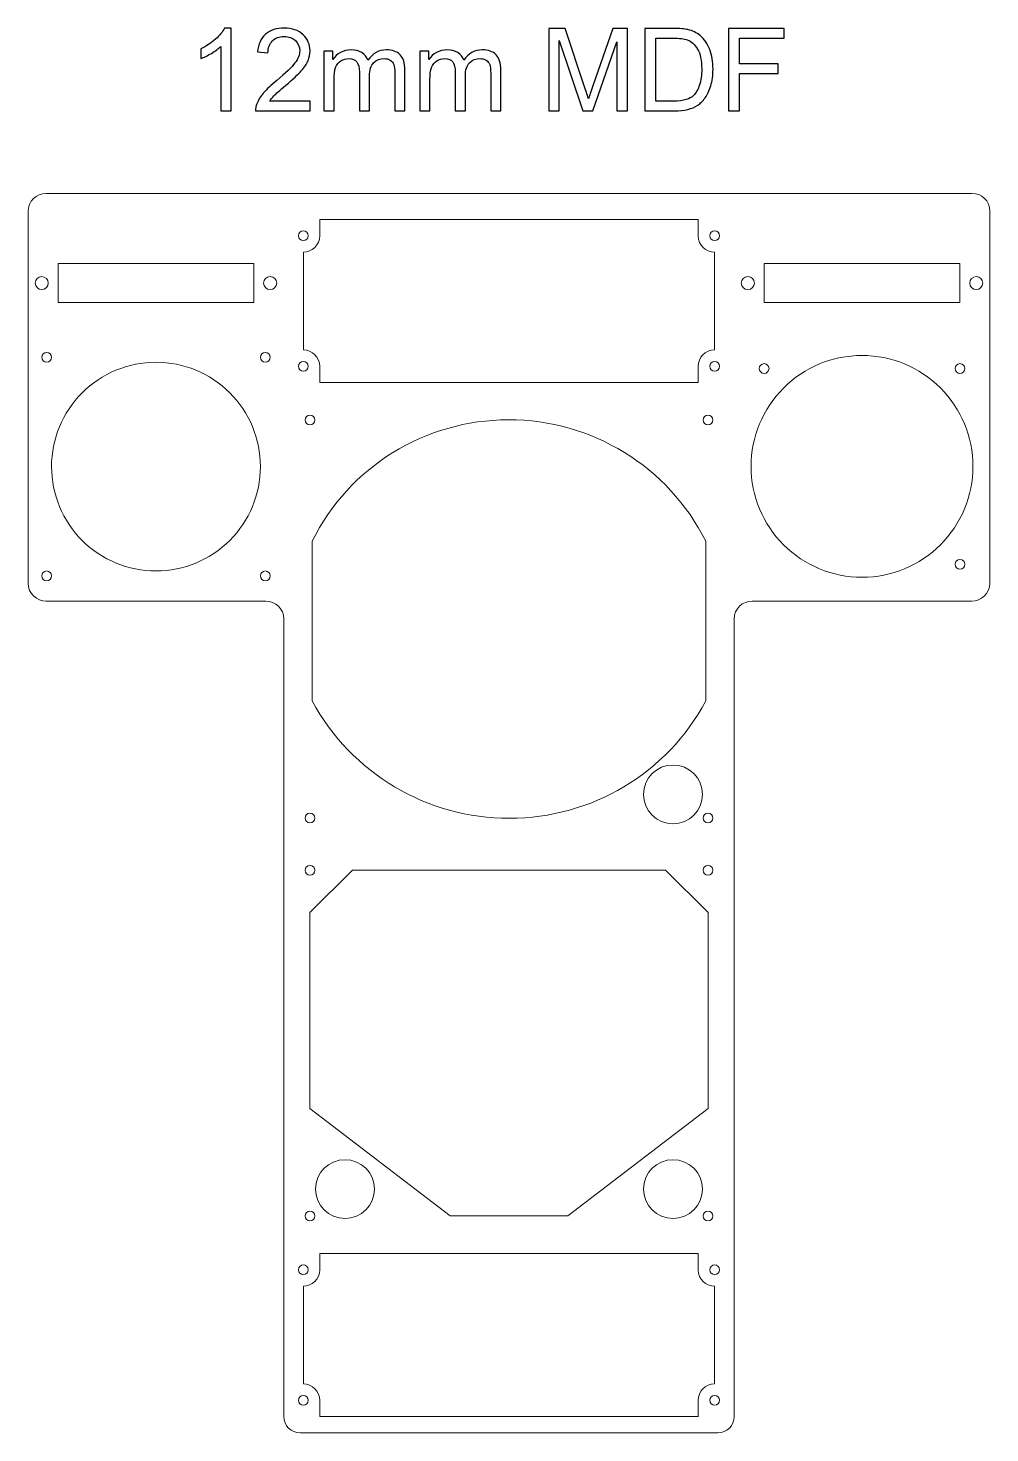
# Model space of a CAD drawing. Header units: millimetres. Extents: x -836 to 1139, y -247 to 439.
# Drawn here: x 550.1 to 844.8, y -171.9 to 258.7 of the extents above; entities that cross this region are included whole.
import ezdxf

# ---------------------------------------------------------------- set-up
doc = ezdxf.new("R2010")
doc.units = ezdxf.units.MM
doc.header["$MEASUREMENT"] = 0
doc.layers.add('Layer 1', color=7, linetype='Continuous')

msp = doc.modelspace()

# ---------------------------------------------------------------- linework, layer by layer
at = {"layer": 'Layer 1', "color": 240, "lineweight": 9}
for centre, major_axis in [((554.2435, 180.5675), (0, 2)), ((624.2435, 180.5675), (0, 2)), ((770.6006, 180.5675), (0, 2)), ((840.6006, 180.5675), (0, 2)), ((555.7435, 157.7872), (0, 1.5)), ((622.7435, 157.7872), (0, 1.5)), ((775.6007, 154.3571), (0, 1.5)), ((835.6006, 154.3571), (0, 1.5)), ((636.4221, 138.5508), (0, 1.5)), ((758.422, 138.5508), (0, 1.5)), ((835.6006, 94.3571), (0, 1.5)), ((555.7435, 90.7872), (0, 1.5)), ((622.7435, 90.7872), (0, 1.5)), ((636.4221, 16.5507), (0, 1.5)), ((758.422, 16.5507), (0, 1.5)), ((636.4221, 0.5507), (0, 1.5)), ((758.422, 0.5507), (0, 1.5)), ((636.4221, -105.4492), (0, 1.5)), ((758.422, -105.4492), (0, 1.5))]:
    msp.add_ellipse(centre, major_axis=major_axis, ratio=1, dxfattribs=at)
at = {"layer": 'Layer 1', "color": 175, "lineweight": 9}
for centre in [(747.6722, 23.8004), (647.1722, -97.1992), (747.6722, -97.1992)]:
    msp.add_ellipse(centre, major_axis=(0, 9), ratio=1, dxfattribs=at)
at = {"layer": 'Layer 1'}
for points, knots in [([(612.2559, 233.3519), (612.2559, 233.3519), (609.1515, 233.3519), (609.1515, 233.3519), (609.1515, 233.3519), (609.1515, 233.3519), (609.1515, 253.1192), (609.1515, 253.1192), (609.1515, 253.1192), (608.4048, 252.4019), (607.4229, 251.6904), (606.2117, 250.979), (606.2117, 250.979), (605.0005, 250.2676), (603.9068, 249.7325), (602.9426, 249.3797), (602.9426, 249.3797), (602.9426, 249.3797), (602.9426, 252.3783), (602.9426, 252.3783), (602.9426, 252.3783), (604.6771, 253.1897), (606.194, 254.1775), (607.4934, 255.3417), (607.4934, 255.3417), (608.7928, 256.5), (609.7159, 257.623), (610.2568, 258.7166), (610.2568, 258.7166), (610.2568, 258.7166), (612.2559, 258.7166), (612.2559, 258.7166), (612.2559, 258.7166), (612.2559, 258.7166), (612.2559, 233.3519), (612.2559, 233.3519)], [0, 0, 0, 0, 0.1, 0.1, 0.1, 0.1, 0.2, 0.2, 0.2, 0.2, 0.3, 0.3, 0.3, 0.3, 0.4, 0.4, 0.4, 0.4, 0.5, 0.5, 0.5, 0.5, 0.6, 0.6, 0.6, 0.6, 0.7, 0.7, 0.7, 0.7, 0.8, 0.8, 0.8, 0.8, 1, 1, 1, 1]), ([(636.4976, 236.3152), (636.4976, 236.3152), (636.4976, 233.3519), (636.4976, 233.3519), (636.4976, 233.3519), (636.4976, 233.3519), (619.776, 233.3519), (619.776, 233.3519), (619.776, 233.3519), (619.7524, 234.0986), (619.8759, 234.8159), (620.1405, 235.5097), (620.1405, 235.5097), (620.5697, 236.6445), (621.2576, 237.7675), (622.2042, 238.867), (622.2042, 238.867), (623.1509, 239.9665), (624.5032, 241.2365), (626.2612, 242.677), (626.2612, 242.677), (628.9952, 244.9289), (630.8532, 246.7104), (631.8233, 248.0274), (631.8233, 248.0274), (632.7993, 249.3445), (633.2873, 250.5909), (633.2873, 251.7669), (633.2873, 251.7669), (633.2873, 252.9957), (632.8463, 254.0305), (631.9644, 254.8772), (631.9644, 254.8772), (631.0825, 255.718), (629.9301, 256.1413), (628.5131, 256.1413), (628.5131, 256.1413), (627.0138, 256.1413), (625.8143, 255.6944), (624.9147, 254.8007), (624.9147, 254.8007), (624.0152, 253.9129), (623.5624, 252.6782), (623.5507, 251.0966), (623.5507, 251.0966), (623.5507, 251.0966), (620.3757, 251.4141), (620.3757, 251.4141), (620.3757, 251.4141), (620.5932, 253.7894), (621.4164, 255.6004), (622.8392, 256.8468), (622.8392, 256.8468), (624.268, 258.0933), (626.1789, 258.7166), (628.5836, 258.7166), (628.5836, 258.7166), (631.006, 258.7166), (632.9287, 258.0463), (634.3398, 256.6999), (634.3398, 256.6999), (635.7568, 255.3534), (636.4623, 253.6836), (636.4623, 251.6963), (636.4623, 251.6963), (636.4623, 250.685), (636.2565, 249.6914), (635.8391, 248.7153), (635.8391, 248.7153), (635.4275, 247.7334), (634.7396, 246.7045), (633.7812, 245.6227), (633.7812, 245.6227), (632.8169, 244.5467), (631.2236, 243.0591), (629.0011, 241.1777), (629.0011, 241.1777), (627.1372, 239.6137), (625.9378, 238.5554), (625.4086, 237.9968), (625.4086, 237.9968), (624.8795, 237.4382), (624.4444, 236.8797), (624.0975, 236.3152), (624.0975, 236.3152), (624.0975, 236.3152), (636.4976, 236.3152), (636.4976, 236.3152)], [0, 0, 0, 0, 0.04347826, 0.04347826, 0.04347826, 0.04347826, 0.08695652, 0.08695652, 0.08695652, 0.08695652, 0.13043478, 0.13043478, 0.13043478, 0.13043478, 0.17391304, 0.17391304, 0.17391304, 0.17391304, 0.2173913, 0.2173913, 0.2173913, 0.2173913, 0.26086957, 0.26086957, 0.26086957, 0.26086957, 0.30434783, 0.30434783, 0.30434783, 0.30434783, 0.34782609, 0.34782609, 0.34782609, 0.34782609, 0.39130435, 0.39130435, 0.39130435, 0.39130435, 0.43478261, 0.43478261, 0.43478261, 0.43478261, 0.47826087, 0.47826087, 0.47826087, 0.47826087, 0.52173913, 0.52173913, 0.52173913, 0.52173913, 0.56521739, 0.56521739, 0.56521739, 0.56521739, 0.60869565, 0.60869565, 0.60869565, 0.60869565, 0.65217391, 0.65217391, 0.65217391, 0.65217391, 0.69565217, 0.69565217, 0.69565217, 0.69565217, 0.73913043, 0.73913043, 0.73913043, 0.73913043, 0.7826087, 0.7826087, 0.7826087, 0.7826087, 0.82608696, 0.82608696, 0.82608696, 0.82608696, 0.86956522, 0.86956522, 0.86956522, 0.86956522, 0.91304348, 0.91304348, 0.91304348, 0.91304348, 1, 1, 1, 1]), ([(709.5929, 233.3519), (709.5929, 233.3519), (709.5929, 258.6107), (709.5929, 258.6107), (709.5929, 258.6107), (709.5929, 258.6107), (714.6024, 258.6107), (714.6024, 258.6107), (714.6024, 258.6107), (714.6024, 258.6107), (720.5761, 240.7308), (720.5761, 240.7308), (720.5761, 240.7308), (721.1287, 239.0669), (721.5285, 237.8204), (721.7814, 236.9914), (721.7814, 236.9914), (722.0695, 237.9086), (722.5222, 239.2609), (723.1337, 241.0424), (723.1337, 241.0424), (723.1337, 241.0424), (729.2132, 258.6107), (729.2132, 258.6107), (729.2132, 258.6107), (729.2132, 258.6107), (733.6876, 258.6107), (733.6876, 258.6107), (733.6876, 258.6107), (733.6876, 258.6107), (733.6876, 233.3519), (733.6876, 233.3519), (733.6876, 233.3519), (733.6876, 233.3519), (730.4773, 233.3519), (730.4773, 233.3519), (730.4773, 233.3519), (730.4773, 233.3519), (730.4773, 254.4832), (730.4773, 254.4832), (730.4773, 254.4832), (730.4773, 254.4832), (723.1043, 233.3519), (723.1043, 233.3519), (723.1043, 233.3519), (723.1043, 233.3519), (720.0939, 233.3519), (720.0939, 233.3519), (720.0939, 233.3519), (720.0939, 233.3519), (712.8032, 254.8713), (712.8032, 254.8713), (712.8032, 254.8713), (712.8032, 254.8713), (712.8032, 233.3519), (712.8032, 233.3519), (712.8032, 233.3519), (712.8032, 233.3519), (709.5929, 233.3519), (709.5929, 233.3519)], [0, 0, 0, 0, 0.0625, 0.0625, 0.0625, 0.0625, 0.125, 0.125, 0.125, 0.125, 0.1875, 0.1875, 0.1875, 0.1875, 0.25, 0.25, 0.25, 0.25, 0.3125, 0.3125, 0.3125, 0.3125, 0.375, 0.375, 0.375, 0.375, 0.4375, 0.4375, 0.4375, 0.4375, 0.5, 0.5, 0.5, 0.5, 0.5625, 0.5625, 0.5625, 0.5625, 0.625, 0.625, 0.625, 0.625, 0.6875, 0.6875, 0.6875, 0.6875, 0.75, 0.75, 0.75, 0.75, 0.8125, 0.8125, 0.8125, 0.8125, 0.875, 0.875, 0.875, 0.875, 1, 1, 1, 1]), ([(739.0498, 233.3519), (739.0498, 233.3519), (739.0498, 258.6107), (739.0498, 258.6107), (739.0498, 258.6107), (739.0498, 258.6107), (747.7516, 258.6107), (747.7516, 258.6107), (747.7516, 258.6107), (749.7154, 258.6107), (751.2147, 258.4931), (752.2495, 258.2521), (752.2495, 258.2521), (753.6959, 257.9169), (754.9306, 257.3113), (755.9537, 256.4412), (755.9537, 256.4412), (757.2884, 255.3123), (758.282, 253.8776), (758.9405, 252.1255), (758.9405, 252.1255), (759.6049, 250.3734), (759.9342, 248.3684), (759.9342, 246.1165), (759.9342, 246.1165), (759.9342, 244.1998), (759.7108, 242.5006), (759.2639, 241.0189), (759.2639, 241.0189), (758.8171, 239.5373), (758.2409, 238.3084), (757.5412, 237.3383), (757.5412, 237.3383), (756.8356, 236.3681), (756.0713, 235.6038), (755.2364, 235.0511), (755.2364, 235.0511), (754.4073, 234.4925), (753.4019, 234.0692), (752.226, 233.7811), (752.226, 233.7811), (751.0442, 233.493), (749.6919, 233.3519), (748.1632, 233.3519), (748.1632, 233.3519), (748.1632, 233.3519), (739.0498, 233.3519), (739.0498, 233.3519)], [0, 0, 0, 0, 0.07692308, 0.07692308, 0.07692308, 0.07692308, 0.15384615, 0.15384615, 0.15384615, 0.15384615, 0.23076923, 0.23076923, 0.23076923, 0.23076923, 0.30769231, 0.30769231, 0.30769231, 0.30769231, 0.38461538, 0.38461538, 0.38461538, 0.38461538, 0.46153846, 0.46153846, 0.46153846, 0.46153846, 0.53846154, 0.53846154, 0.53846154, 0.53846154, 0.61538462, 0.61538462, 0.61538462, 0.61538462, 0.69230769, 0.69230769, 0.69230769, 0.69230769, 0.76923077, 0.76923077, 0.76923077, 0.76923077, 0.84615385, 0.84615385, 0.84615385, 0.84615385, 1, 1, 1, 1]), ([(764.7026, 233.3519), (764.7026, 233.3519), (764.7026, 258.6107), (764.7026, 258.6107), (764.7026, 258.6107), (764.7026, 258.6107), (781.7417, 258.6107), (781.7417, 258.6107), (781.7417, 258.6107), (781.7417, 258.6107), (781.7417, 255.6474), (781.7417, 255.6474), (781.7417, 255.6474), (781.7417, 255.6474), (768.054, 255.6474), (768.054, 255.6474), (768.054, 255.6474), (768.054, 255.6474), (768.054, 247.7805), (768.054, 247.7805), (768.054, 247.7805), (768.054, 247.7805), (779.9073, 247.7805), (779.9073, 247.7805), (779.9073, 247.7805), (779.9073, 247.7805), (779.9073, 244.8172), (779.9073, 244.8172), (779.9073, 244.8172), (779.9073, 244.8172), (768.054, 244.8172), (768.054, 244.8172), (768.054, 244.8172), (768.054, 244.8172), (768.054, 233.3519), (768.054, 233.3519), (768.054, 233.3519), (768.054, 233.3519), (764.7026, 233.3519), (764.7026, 233.3519)], [0, 0, 0, 0, 0.09090909, 0.09090909, 0.09090909, 0.09090909, 0.18181818, 0.18181818, 0.18181818, 0.18181818, 0.27272727, 0.27272727, 0.27272727, 0.27272727, 0.36363636, 0.36363636, 0.36363636, 0.36363636, 0.45454545, 0.45454545, 0.45454545, 0.45454545, 0.54545455, 0.54545455, 0.54545455, 0.54545455, 0.63636364, 0.63636364, 0.63636364, 0.63636364, 0.72727273, 0.72727273, 0.72727273, 0.72727273, 0.81818182, 0.81818182, 0.81818182, 0.81818182, 1, 1, 1, 1]), ([(742.4012, 236.3152), (742.4012, 236.3152), (747.7869, 236.3152), (747.7869, 236.3152), (747.7869, 236.3152), (749.4508, 236.3152), (750.7561, 236.4681), (751.7027, 236.7797), (751.7027, 236.7797), (752.6493, 237.0913), (753.4019, 237.5264), (753.9664, 238.0909), (753.9664, 238.0909), (754.7542, 238.8846), (755.3716, 239.9547), (755.8126, 241.2953), (755.8126, 241.2953), (756.2535, 242.6358), (756.477, 244.2586), (756.477, 246.1695), (756.477, 246.1695), (756.477, 248.8153), (756.0419, 250.8496), (755.1776, 252.2725), (755.1776, 252.2725), (754.3133, 253.6954), (753.2608, 254.6479), (752.0202, 255.13), (752.0202, 255.13), (751.1265, 255.4769), (749.686, 255.6474), (747.6987, 255.6474), (747.6987, 255.6474), (747.6987, 255.6474), (742.4012, 255.6474), (742.4012, 255.6474), (742.4012, 255.6474), (742.4012, 255.6474), (742.4012, 236.3152), (742.4012, 236.3152)], [0, 0, 0, 0, 0.09090909, 0.09090909, 0.09090909, 0.09090909, 0.18181818, 0.18181818, 0.18181818, 0.18181818, 0.27272727, 0.27272727, 0.27272727, 0.27272727, 0.36363636, 0.36363636, 0.36363636, 0.36363636, 0.45454545, 0.45454545, 0.45454545, 0.45454545, 0.54545455, 0.54545455, 0.54545455, 0.54545455, 0.63636364, 0.63636364, 0.63636364, 0.63636364, 0.72727273, 0.72727273, 0.72727273, 0.72727273, 0.81818182, 0.81818182, 0.81818182, 0.81818182, 1, 1, 1, 1]), ([(640.7015, 233.3519), (640.7015, 233.3519), (640.7015, 251.661), (640.7015, 251.661), (640.7015, 251.661), (640.7015, 251.661), (643.4885, 251.661), (643.4885, 251.661), (643.4885, 251.661), (643.4885, 251.661), (643.4885, 249.074), (643.4885, 249.074), (643.4885, 249.074), (644.0588, 249.9677), (644.8231, 250.6909), (645.7756, 251.2318), (645.7756, 251.2318), (646.7281, 251.7786), (647.81, 252.0491), (649.0271, 252.0491), (649.0271, 252.0491), (650.3794, 252.0491), (651.4906, 251.7669), (652.3549, 251.2083), (652.3549, 251.2083), (653.2192, 250.6439), (653.8307, 249.8619), (654.1835, 248.8506), (654.1835, 248.8506), (655.6416, 250.9849), (657.529, 252.0491), (659.8573, 252.0491), (659.8573, 252.0491), (661.68, 252.0491), (663.0852, 251.5493), (664.0612, 250.5439), (664.0612, 250.5439), (665.0431, 249.5385), (665.537, 247.9921), (665.537, 245.9049), (665.537, 245.9049), (665.537, 245.9049), (665.537, 233.3519), (665.537, 233.3519), (665.537, 233.3519), (665.537, 233.3519), (662.4326, 233.3519), (662.4326, 233.3519), (662.4326, 233.3519), (662.4326, 233.3519), (662.4326, 244.8759), (662.4326, 244.8759), (662.4326, 244.8759), (662.4326, 246.1107), (662.3268, 247.0044), (662.1269, 247.5512), (662.1269, 247.5512), (661.9269, 248.098), (661.5624, 248.5331), (661.0274, 248.8682), (661.0274, 248.8682), (660.4982, 249.2033), (659.875, 249.368), (659.1635, 249.368), (659.1635, 249.368), (657.87, 249.368), (656.7999, 248.9388), (655.9474, 248.0862), (655.9474, 248.0862), (655.0948, 247.2278), (654.6715, 245.8578), (654.6715, 243.9764), (654.6715, 243.9764), (654.6715, 243.9764), (654.6715, 233.3519), (654.6715, 233.3519), (654.6715, 233.3519), (654.6715, 233.3519), (651.5671, 233.3519), (651.5671, 233.3519), (651.5671, 233.3519), (651.5671, 233.3519), (651.5671, 245.2346), (651.5671, 245.2346), (651.5671, 245.2346), (651.5671, 246.6104), (651.3142, 247.6452), (650.8086, 248.3332), (650.8086, 248.3332), (650.3029, 249.0211), (649.4739, 249.368), (648.3274, 249.368), (648.3274, 249.368), (647.4572, 249.368), (646.6517, 249.1387), (645.9109, 248.6801), (645.9109, 248.6801), (645.17, 248.2215), (644.635, 247.5512), (644.2999, 246.6634), (644.2999, 246.6634), (643.9706, 245.7814), (643.806, 244.5055), (643.806, 242.8416), (643.806, 242.8416), (643.806, 242.8416), (643.806, 233.3519), (643.806, 233.3519), (643.806, 233.3519), (643.806, 233.3519), (640.7015, 233.3519), (640.7015, 233.3519)], [0, 0, 0, 0, 0.03448276, 0.03448276, 0.03448276, 0.03448276, 0.06896552, 0.06896552, 0.06896552, 0.06896552, 0.10344828, 0.10344828, 0.10344828, 0.10344828, 0.13793103, 0.13793103, 0.13793103, 0.13793103, 0.17241379, 0.17241379, 0.17241379, 0.17241379, 0.20689655, 0.20689655, 0.20689655, 0.20689655, 0.24137931, 0.24137931, 0.24137931, 0.24137931, 0.27586207, 0.27586207, 0.27586207, 0.27586207, 0.31034483, 0.31034483, 0.31034483, 0.31034483, 0.34482759, 0.34482759, 0.34482759, 0.34482759, 0.37931034, 0.37931034, 0.37931034, 0.37931034, 0.4137931, 0.4137931, 0.4137931, 0.4137931, 0.44827586, 0.44827586, 0.44827586, 0.44827586, 0.48275862, 0.48275862, 0.48275862, 0.48275862, 0.51724138, 0.51724138, 0.51724138, 0.51724138, 0.55172414, 0.55172414, 0.55172414, 0.55172414, 0.5862069, 0.5862069, 0.5862069, 0.5862069, 0.62068966, 0.62068966, 0.62068966, 0.62068966, 0.65517241, 0.65517241, 0.65517241, 0.65517241, 0.68965517, 0.68965517, 0.68965517, 0.68965517, 0.72413793, 0.72413793, 0.72413793, 0.72413793, 0.75862069, 0.75862069, 0.75862069, 0.75862069, 0.79310345, 0.79310345, 0.79310345, 0.79310345, 0.82758621, 0.82758621, 0.82758621, 0.82758621, 0.86206897, 0.86206897, 0.86206897, 0.86206897, 0.89655172, 0.89655172, 0.89655172, 0.89655172, 0.93103448, 0.93103448, 0.93103448, 0.93103448, 1, 1, 1, 1]), ([(670.0878, 233.3519), (670.0878, 233.3519), (670.0878, 251.661), (670.0878, 251.661), (670.0878, 251.661), (670.0878, 251.661), (672.8748, 251.661), (672.8748, 251.661), (672.8748, 251.661), (672.8748, 251.661), (672.8748, 249.074), (672.8748, 249.074), (672.8748, 249.074), (673.4451, 249.9677), (674.2094, 250.6909), (675.1619, 251.2318), (675.1619, 251.2318), (676.1144, 251.7786), (677.1963, 252.0491), (678.4134, 252.0491), (678.4134, 252.0491), (679.7657, 252.0491), (680.8769, 251.7669), (681.7412, 251.2083), (681.7412, 251.2083), (682.6055, 250.6439), (683.217, 249.8619), (683.5698, 248.8506), (683.5698, 248.8506), (685.0279, 250.9849), (686.9153, 252.0491), (689.2436, 252.0491), (689.2436, 252.0491), (691.0663, 252.0491), (692.4715, 251.5493), (693.4475, 250.5439), (693.4475, 250.5439), (694.4294, 249.5385), (694.9233, 247.9921), (694.9233, 245.9049), (694.9233, 245.9049), (694.9233, 245.9049), (694.9233, 233.3519), (694.9233, 233.3519), (694.9233, 233.3519), (694.9233, 233.3519), (691.8189, 233.3519), (691.8189, 233.3519), (691.8189, 233.3519), (691.8189, 233.3519), (691.8189, 244.8759), (691.8189, 244.8759), (691.8189, 244.8759), (691.8189, 246.1107), (691.7131, 247.0044), (691.5132, 247.5512), (691.5132, 247.5512), (691.3132, 248.098), (690.9487, 248.5331), (690.4137, 248.8682), (690.4137, 248.8682), (689.8845, 249.2033), (689.2613, 249.368), (688.5498, 249.368), (688.5498, 249.368), (687.2563, 249.368), (686.1862, 248.9388), (685.3337, 248.0862), (685.3337, 248.0862), (684.4811, 247.2278), (684.0578, 245.8578), (684.0578, 243.9764), (684.0578, 243.9764), (684.0578, 243.9764), (684.0578, 233.3519), (684.0578, 233.3519), (684.0578, 233.3519), (684.0578, 233.3519), (680.9534, 233.3519), (680.9534, 233.3519), (680.9534, 233.3519), (680.9534, 233.3519), (680.9534, 245.2346), (680.9534, 245.2346), (680.9534, 245.2346), (680.9534, 246.6104), (680.7005, 247.6452), (680.1949, 248.3332), (680.1949, 248.3332), (679.6892, 249.0211), (678.8602, 249.368), (677.7137, 249.368), (677.7137, 249.368), (676.8435, 249.368), (676.038, 249.1387), (675.2972, 248.6801), (675.2972, 248.6801), (674.5563, 248.2215), (674.0213, 247.5512), (673.6862, 246.6634), (673.6862, 246.6634), (673.3569, 245.7814), (673.1923, 244.5055), (673.1923, 242.8416), (673.1923, 242.8416), (673.1923, 242.8416), (673.1923, 233.3519), (673.1923, 233.3519), (673.1923, 233.3519), (673.1923, 233.3519), (670.0878, 233.3519), (670.0878, 233.3519)], [0, 0, 0, 0, 0.03448276, 0.03448276, 0.03448276, 0.03448276, 0.06896552, 0.06896552, 0.06896552, 0.06896552, 0.10344828, 0.10344828, 0.10344828, 0.10344828, 0.13793103, 0.13793103, 0.13793103, 0.13793103, 0.17241379, 0.17241379, 0.17241379, 0.17241379, 0.20689655, 0.20689655, 0.20689655, 0.20689655, 0.24137931, 0.24137931, 0.24137931, 0.24137931, 0.27586207, 0.27586207, 0.27586207, 0.27586207, 0.31034483, 0.31034483, 0.31034483, 0.31034483, 0.34482759, 0.34482759, 0.34482759, 0.34482759, 0.37931034, 0.37931034, 0.37931034, 0.37931034, 0.4137931, 0.4137931, 0.4137931, 0.4137931, 0.44827586, 0.44827586, 0.44827586, 0.44827586, 0.48275862, 0.48275862, 0.48275862, 0.48275862, 0.51724138, 0.51724138, 0.51724138, 0.51724138, 0.55172414, 0.55172414, 0.55172414, 0.55172414, 0.5862069, 0.5862069, 0.5862069, 0.5862069, 0.62068966, 0.62068966, 0.62068966, 0.62068966, 0.65517241, 0.65517241, 0.65517241, 0.65517241, 0.68965517, 0.68965517, 0.68965517, 0.68965517, 0.72413793, 0.72413793, 0.72413793, 0.72413793, 0.75862069, 0.75862069, 0.75862069, 0.75862069, 0.79310345, 0.79310345, 0.79310345, 0.79310345, 0.82758621, 0.82758621, 0.82758621, 0.82758621, 0.86206897, 0.86206897, 0.86206897, 0.86206897, 0.89655172, 0.89655172, 0.89655172, 0.89655172, 0.93103448, 0.93103448, 0.93103448, 0.93103448, 1, 1, 1, 1])]:
    msp.add_open_spline(points, degree=3, knots=knots, dxfattribs=at)
at = {"layer": 'Layer 1', "color": 250, "lineweight": 9}
msp.add_open_spline([(555.565, 208.0521), (555.565, 208.0521), (839.2791, 208.0521), (839.2791, 208.0521), (839.2791, 208.0521), (842.1546, 208.0521), (844.7791, 205.8194), (844.7791, 202.5521), (844.7791, 202.5521), (844.7791, 202.5521), (844.7791, 88.5768), (844.7791, 88.5768), (844.7791, 88.5768), (844.7791, 85.1609), (841.9468, 83.0768), (839.2791, 83.0768), (839.2791, 83.0768), (839.2791, 83.0768), (771.9221, 83.0768), (771.9221, 83.0768), (771.9221, 83.0768), (769.0441, 83.0768), (766.4221, 80.7986), (766.4221, 77.5768), (766.4221, 77.5768), (766.4221, 77.5768), (766.4221, -166.9479), (766.4221, -166.9479), (766.4221, -166.9479), (766.4221, -169.6975), (764.1717, -171.9479), (761.4221, -171.9479), (761.4221, -171.9479), (761.4221, -171.9479), (633.422, -171.9479), (633.422, -171.9479), (633.422, -171.9479), (630.6723, -171.9479), (628.422, -169.6979), (628.422, -166.9479), (628.422, -166.9479), (628.422, -166.9479), (628.422, 77.5768), (628.422, 77.5768), (628.422, 77.5768), (628.422, 80.636), (625.7955, 83.0768), (622.922, 83.0768), (622.922, 83.0768), (622.922, 83.0768), (555.565, 83.0768), (555.565, 83.0768), (555.565, 83.0768), (552.8153, 83.0768), (550.065, 85.309), (550.065, 88.5768), (550.065, 88.5768), (550.065, 88.5768), (550.065, 202.5521), (550.065, 202.5521), (550.065, 202.5521), (550.065, 205.5647), (552.5898, 208.0521), (555.565, 208.0521)], degree=3, knots=[0, 0, 0, 0, 0.05882353, 0.05882353, 0.05882353, 0.05882353, 0.11764706, 0.11764706, 0.11764706, 0.11764706, 0.17647059, 0.17647059, 0.17647059, 0.17647059, 0.23529412, 0.23529412, 0.23529412, 0.23529412, 0.29411765, 0.29411765, 0.29411765, 0.29411765, 0.35294118, 0.35294118, 0.35294118, 0.35294118, 0.41176471, 0.41176471, 0.41176471, 0.41176471, 0.47058824, 0.47058824, 0.47058824, 0.47058824, 0.52941176, 0.52941176, 0.52941176, 0.52941176, 0.58823529, 0.58823529, 0.58823529, 0.58823529, 0.64705882, 0.64705882, 0.64705882, 0.64705882, 0.70588235, 0.70588235, 0.70588235, 0.70588235, 0.76470588, 0.76470588, 0.76470588, 0.76470588, 0.82352941, 0.82352941, 0.82352941, 0.82352941, 0.88235294, 0.88235294, 0.88235294, 0.88235294, 1, 1, 1, 1], dxfattribs=at)
at = {"layer": 'Layer 1', "color": 175, "lineweight": 9}
for points, knots in [([(634.4221, 190.0503), (637.0005, 190.0503), (639.4225, 192.2299), (639.4225, 195.0511), (639.4225, 195.0511), (639.4225, 195.0511), (639.4225, 200.0504), (639.4225, 200.0504), (639.4225, 200.0504), (639.4225, 200.0504), (755.4225, 200.0498), (755.4225, 200.0498), (755.4225, 200.0498), (755.4225, 200.0498), (755.4225, 195.0505), (755.4225, 195.0505), (755.4225, 195.0505), (755.4225, 192.0709), (757.6932, 190.0504), (760.4221, 190.0504), (760.4221, 190.0504), (760.4221, 190.0504), (760.4221, 190.0504), (760.4221, 190.0504), (760.4221, 190.0504), (760.4221, 190.0504), (760.4221, 160.0503), (760.4221, 160.0503), (760.4221, 160.0503), (760.4221, 160.0503), (760.4221, 160.0503), (760.4221, 160.0503), (760.4221, 160.0503), (757.5405, 160.0503), (755.4225, 157.7373), (755.4225, 155.0505), (755.4225, 155.0505), (755.4225, 155.0505), (755.4225, 150.0512), (755.4225, 150.0512), (755.4225, 150.0512), (755.4225, 150.0512), (639.4225, 150.0519), (639.4225, 150.0519), (639.4225, 150.0519), (639.4225, 150.0519), (639.4225, 155.0512), (639.4225, 155.0512), (639.4225, 155.0512), (639.4225, 157.7261), (637.0671, 160.0503), (634.4221, 160.0503), (634.4221, 160.0503), (634.4221, 160.0503), (634.4221, 160.0503), (634.4221, 160.0503), (634.4221, 160.0503), (634.4221, 160.0503), (634.4221, 190.0503), (634.4221, 190.0503), (634.4221, 190.0503), (634.4221, 190.0503), (634.4221, 190.0503), (634.4221, 190.0503)], [0, 0, 0, 0, 0.05882353, 0.05882353, 0.05882353, 0.05882353, 0.11764706, 0.11764706, 0.11764706, 0.11764706, 0.17647059, 0.17647059, 0.17647059, 0.17647059, 0.23529412, 0.23529412, 0.23529412, 0.23529412, 0.29411765, 0.29411765, 0.29411765, 0.29411765, 0.35294118, 0.35294118, 0.35294118, 0.35294118, 0.41176471, 0.41176471, 0.41176471, 0.41176471, 0.47058824, 0.47058824, 0.47058824, 0.47058824, 0.52941176, 0.52941176, 0.52941176, 0.52941176, 0.58823529, 0.58823529, 0.58823529, 0.58823529, 0.64705882, 0.64705882, 0.64705882, 0.64705882, 0.70588235, 0.70588235, 0.70588235, 0.70588235, 0.76470588, 0.76470588, 0.76470588, 0.76470588, 0.82352941, 0.82352941, 0.82352941, 0.82352941, 0.88235294, 0.88235294, 0.88235294, 0.88235294, 1, 1, 1, 1]), ([(559.2435, 186.5675), (559.2435, 186.5675), (619.2435, 186.5675), (619.2435, 186.5675), (619.2435, 186.5675), (619.2435, 186.5675), (619.2435, 174.5675), (619.2435, 174.5675), (619.2435, 174.5675), (619.2435, 174.5675), (559.2435, 174.5675), (559.2435, 174.5675), (559.2435, 174.5675), (559.2435, 174.5675), (559.2435, 186.5675), (559.2435, 186.5675)], [0, 0, 0, 0, 0.2, 0.2, 0.2, 0.2, 0.4, 0.4, 0.4, 0.4, 0.6, 0.6, 0.6, 0.6, 1, 1, 1, 1]), ([(775.6006, 186.5675), (775.6006, 186.5675), (835.6006, 186.5675), (835.6006, 186.5675), (835.6006, 186.5675), (835.6006, 186.5675), (835.6006, 174.5675), (835.6006, 174.5675), (835.6006, 174.5675), (835.6006, 174.5675), (775.6006, 174.5675), (775.6006, 174.5675), (775.6006, 174.5675), (775.6006, 174.5675), (775.6006, 186.5675), (775.6006, 186.5675)], [0, 0, 0, 0, 0.2, 0.2, 0.2, 0.2, 0.4, 0.4, 0.4, 0.4, 0.6, 0.6, 0.6, 0.6, 1, 1, 1, 1]), ([(589.2435, 156.2871), (580.7512, 156.2818), (572.6089, 152.9031), (566.6077, 146.8943), (566.6077, 146.8943), (560.6066, 140.8856), (557.2382, 132.7795), (557.2436, 124.2872), (557.2436, 124.2872), (557.2489, 115.7949), (560.6276, 107.6526), (566.6364, 101.6515), (566.6364, 101.6515), (572.6451, 95.6504), (580.7512, 92.282), (589.2435, 92.2873), (589.2435, 92.2873), (597.7358, 92.2926), (605.8781, 95.6713), (611.8792, 101.6801), (611.8792, 101.6801), (617.8803, 107.6888), (621.2487, 115.7949), (621.2434, 124.2872), (621.2434, 124.2872), (621.238, 132.7795), (617.8594, 140.9218), (611.8506, 146.9229), (611.8506, 146.9229), (605.8419, 152.924), (597.7358, 156.2924), (589.2435, 156.2871)], [0, 0, 0, 0, 0.11111111, 0.11111111, 0.11111111, 0.11111111, 0.22222222, 0.22222222, 0.22222222, 0.22222222, 0.33333333, 0.33333333, 0.33333333, 0.33333333, 0.44444444, 0.44444444, 0.44444444, 0.44444444, 0.55555556, 0.55555556, 0.55555556, 0.55555556, 0.66666667, 0.66666667, 0.66666667, 0.66666667, 0.77777778, 0.77777778, 0.77777778, 0.77777778, 1, 1, 1, 1]), ([(805.6006, 158.357), (796.5775, 158.3513), (787.9263, 154.7614), (781.5501, 148.3772), (781.5501, 148.3772), (775.1739, 141.9929), (771.5949, 133.3801), (771.6007, 124.3571), (771.6007, 124.3571), (771.6064, 115.3341), (775.1963, 106.6829), (781.5805, 100.3067), (781.5805, 100.3067), (787.9648, 93.9305), (796.5775, 90.3515), (805.6006, 90.3572), (805.6006, 90.3572), (814.6236, 90.3629), (823.2748, 93.9528), (829.651, 100.337), (829.651, 100.337), (836.0272, 106.7213), (839.6062, 115.3341), (839.6005, 124.3571), (839.6005, 124.3571), (839.5947, 133.3801), (836.0049, 142.0313), (829.6207, 148.4075), (829.6207, 148.4075), (823.2364, 154.7837), (814.6236, 158.3627), (805.6006, 158.357)], [0, 0, 0, 0, 0.11111111, 0.11111111, 0.11111111, 0.11111111, 0.22222222, 0.22222222, 0.22222222, 0.22222222, 0.33333333, 0.33333333, 0.33333333, 0.33333333, 0.44444444, 0.44444444, 0.44444444, 0.44444444, 0.55555556, 0.55555556, 0.55555556, 0.55555556, 0.66666667, 0.66666667, 0.66666667, 0.66666667, 0.77777778, 0.77777778, 0.77777778, 0.77777778, 1, 1, 1, 1]), ([(637.1215, 52.4472), (649.1057, 30.2337), (672.3321, 16.4079), (697.572, 16.4631), (697.572, 16.4631), (722.8119, 16.5183), (745.8358, 30.1815), (757.7227, 52.4472), (757.7227, 52.4472), (757.7227, 52.4472), (757.7227, 101.3852), (757.7227, 101.3852), (757.7227, 101.3852), (746.2688, 124.2732), (722.8443, 138.7035), (697.2504, 138.6383), (697.2504, 138.6383), (671.6565, 138.5732), (648.4587, 124.3312), (637.1215, 101.3852), (637.1215, 101.3852), (637.1215, 101.3852), (637.1215, 52.4472), (637.1215, 52.4472)], [0, 0, 0, 0, 0.14285714, 0.14285714, 0.14285714, 0.14285714, 0.28571429, 0.28571429, 0.28571429, 0.28571429, 0.42857143, 0.42857143, 0.42857143, 0.42857143, 0.57142857, 0.57142857, 0.57142857, 0.57142857, 0.71428571, 0.71428571, 0.71428571, 0.71428571, 1, 1, 1, 1]), ([(636.4221, -12.4493), (636.4221, -12.4493), (649.4222, 0.5507), (649.4222, 0.5507), (649.4222, 0.5507), (649.4222, 0.5507), (745.4219, 0.5507), (745.4219, 0.5507), (745.4219, 0.5507), (745.4219, 0.5507), (758.422, -12.4493), (758.422, -12.4493), (758.422, -12.4493), (758.422, -12.4493), (758.422, -72.4492), (758.422, -72.4492), (758.422, -72.4492), (758.422, -72.4492), (715.422, -105.4492), (715.422, -105.4492), (715.422, -105.4492), (715.422, -105.4492), (679.4221, -105.4492), (679.4221, -105.4492), (679.4221, -105.4492), (679.4221, -105.4492), (636.4221, -72.4492), (636.4221, -72.4492), (636.4221, -72.4492), (636.4221, -72.4492), (636.4221, -12.4493), (636.4221, -12.4493)], [0, 0, 0, 0, 0.11111111, 0.11111111, 0.11111111, 0.11111111, 0.22222222, 0.22222222, 0.22222222, 0.22222222, 0.33333333, 0.33333333, 0.33333333, 0.33333333, 0.44444444, 0.44444444, 0.44444444, 0.44444444, 0.55555556, 0.55555556, 0.55555556, 0.55555556, 0.66666667, 0.66666667, 0.66666667, 0.66666667, 0.77777778, 0.77777778, 0.77777778, 0.77777778, 1, 1, 1, 1]), ([(634.4217, -126.9493), (637.0001, -126.9493), (639.4221, -124.7697), (639.4221, -121.9485), (639.4221, -121.9485), (639.4221, -121.9485), (639.4221, -116.9492), (639.4221, -116.9492), (639.4221, -116.9492), (639.4221, -116.9492), (755.4221, -116.9498), (755.4221, -116.9498), (755.4221, -116.9498), (755.4221, -116.9498), (755.4221, -121.9491), (755.4221, -121.9491), (755.4221, -121.9491), (755.4221, -124.9287), (757.6928, -126.9492), (760.4217, -126.9492), (760.4217, -126.9492), (760.4217, -126.9492), (760.4217, -126.9492), (760.4217, -126.9492), (760.4217, -126.9492), (760.4217, -126.9492), (760.4217, -156.9493), (760.4217, -156.9493), (760.4217, -156.9493), (760.4217, -156.9493), (760.4217, -156.9493), (760.4217, -156.9493), (760.4217, -156.9493), (757.5401, -156.9493), (755.4221, -159.2623), (755.4221, -161.9491), (755.4221, -161.9491), (755.4221, -161.9491), (755.4221, -166.9484), (755.4221, -166.9484), (755.4221, -166.9484), (755.4221, -166.9484), (639.4221, -166.9477), (639.4221, -166.9477), (639.4221, -166.9477), (639.4221, -166.9477), (639.4221, -161.9484), (639.4221, -161.9484), (639.4221, -161.9484), (639.4221, -159.2735), (637.0667, -156.9493), (634.4217, -156.9493), (634.4217, -156.9493), (634.4217, -156.9493), (634.4217, -156.9493), (634.4217, -156.9493), (634.4217, -156.9493), (634.4217, -156.9493), (634.4217, -126.9493), (634.4217, -126.9493), (634.4217, -126.9493), (634.4217, -126.9493), (634.4217, -126.9493), (634.4217, -126.9493)], [0, 0, 0, 0, 0.05882353, 0.05882353, 0.05882353, 0.05882353, 0.11764706, 0.11764706, 0.11764706, 0.11764706, 0.17647059, 0.17647059, 0.17647059, 0.17647059, 0.23529412, 0.23529412, 0.23529412, 0.23529412, 0.29411765, 0.29411765, 0.29411765, 0.29411765, 0.35294118, 0.35294118, 0.35294118, 0.35294118, 0.41176471, 0.41176471, 0.41176471, 0.41176471, 0.47058824, 0.47058824, 0.47058824, 0.47058824, 0.52941176, 0.52941176, 0.52941176, 0.52941176, 0.58823529, 0.58823529, 0.58823529, 0.58823529, 0.64705882, 0.64705882, 0.64705882, 0.64705882, 0.70588235, 0.70588235, 0.70588235, 0.70588235, 0.76470588, 0.76470588, 0.76470588, 0.76470588, 0.82352941, 0.82352941, 0.82352941, 0.82352941, 0.88235294, 0.88235294, 0.88235294, 0.88235294, 1, 1, 1, 1])]:
    msp.add_open_spline(points, degree=3, knots=knots, dxfattribs=at)
at = {"layer": 'Layer 1', "color": 240, "lineweight": 9}
for points in [[(635.9221, 195.051), (635.9221, 195.879), (635.2502, 196.5507), (634.422, 196.5507), (634.422, 196.5507), (633.5939, 196.5509), (632.9221, 195.879), (632.9221, 195.0508), (632.9221, 195.0508), (632.9224, 194.2226), (633.5938, 193.5508), (634.422, 193.5508), (634.422, 193.5508), (635.2506, 193.551), (635.9218, 194.2225), (635.9221, 195.051)], [(760.422, 196.5508), (759.5939, 196.5508), (758.9221, 195.8789), (758.9221, 195.0507), (758.9221, 195.0507), (758.9221, 194.2227), (759.5939, 193.5508), (760.4221, 193.5508), (760.4221, 193.5508), (761.2504, 193.5512), (761.9221, 194.2225), (761.9221, 195.0507), (761.9221, 195.0507), (761.922, 195.8794), (761.2504, 196.5504), (760.422, 196.5508)], [(635.9221, 155.051), (635.9221, 155.879), (635.2502, 156.5507), (634.422, 156.5507), (634.422, 156.5507), (633.5939, 156.5509), (632.9221, 155.879), (632.9221, 155.0508), (632.9221, 155.0508), (632.9224, 154.2226), (633.5938, 153.5508), (634.422, 153.5508), (634.422, 153.5508), (635.2506, 153.551), (635.9218, 154.2225), (635.9221, 155.051)], [(761.9221, 155.051), (761.9221, 155.879), (761.2502, 156.5507), (760.422, 156.5507), (760.422, 156.5507), (759.5939, 156.5509), (758.9221, 155.879), (758.9221, 155.0508), (758.9221, 155.0508), (758.9224, 154.2226), (759.5938, 153.5508), (760.422, 153.5508), (760.422, 153.5508), (761.2506, 153.551), (761.9218, 154.2225), (761.9221, 155.051)], [(635.9221, -121.949), (635.9221, -121.121), (635.2502, -120.4493), (634.422, -120.4493), (634.422, -120.4493), (633.5939, -120.4491), (632.9221, -121.121), (632.9221, -121.9492), (632.9221, -121.9492), (632.9224, -122.7774), (633.5938, -123.4492), (634.422, -123.4492), (634.422, -123.4492), (635.2506, -123.449), (635.9218, -122.7775), (635.9221, -121.949)], [(760.422, -120.4492), (759.5939, -120.4492), (758.9221, -121.1211), (758.9221, -121.9493), (758.9221, -121.9493), (758.9221, -122.7773), (759.5939, -123.4492), (760.4221, -123.4492), (760.4221, -123.4492), (761.2504, -123.4488), (761.9221, -122.7775), (761.9221, -121.9493), (761.9221, -121.9493), (761.922, -121.1206), (761.2504, -120.4496), (760.422, -120.4492)], [(635.9221, -161.949), (635.9221, -161.121), (635.2502, -160.4493), (634.422, -160.4493), (634.422, -160.4493), (633.5939, -160.4491), (632.9221, -161.121), (632.9221, -161.9492), (632.9221, -161.9492), (632.9224, -162.7774), (633.5938, -163.4492), (634.422, -163.4492), (634.422, -163.4492), (635.2506, -163.449), (635.9218, -162.7775), (635.9221, -161.949)], [(761.9221, -161.949), (761.9221, -161.121), (761.2502, -160.4493), (760.422, -160.4493), (760.422, -160.4493), (759.5939, -160.4491), (758.9221, -161.121), (758.9221, -161.9492), (758.9221, -161.9492), (758.9224, -162.7774), (759.5938, -163.4492), (760.422, -163.4492), (760.422, -163.4492), (761.2506, -163.449), (761.9218, -162.7775), (761.9221, -161.949)]]:
    msp.add_open_spline(points, degree=3, knots=[0, 0, 0, 0, 0.2, 0.2, 0.2, 0.2, 0.4, 0.4, 0.4, 0.4, 0.6, 0.6, 0.6, 0.6, 1, 1, 1, 1], dxfattribs=at)

doc.saveas('drawing.dxf')
